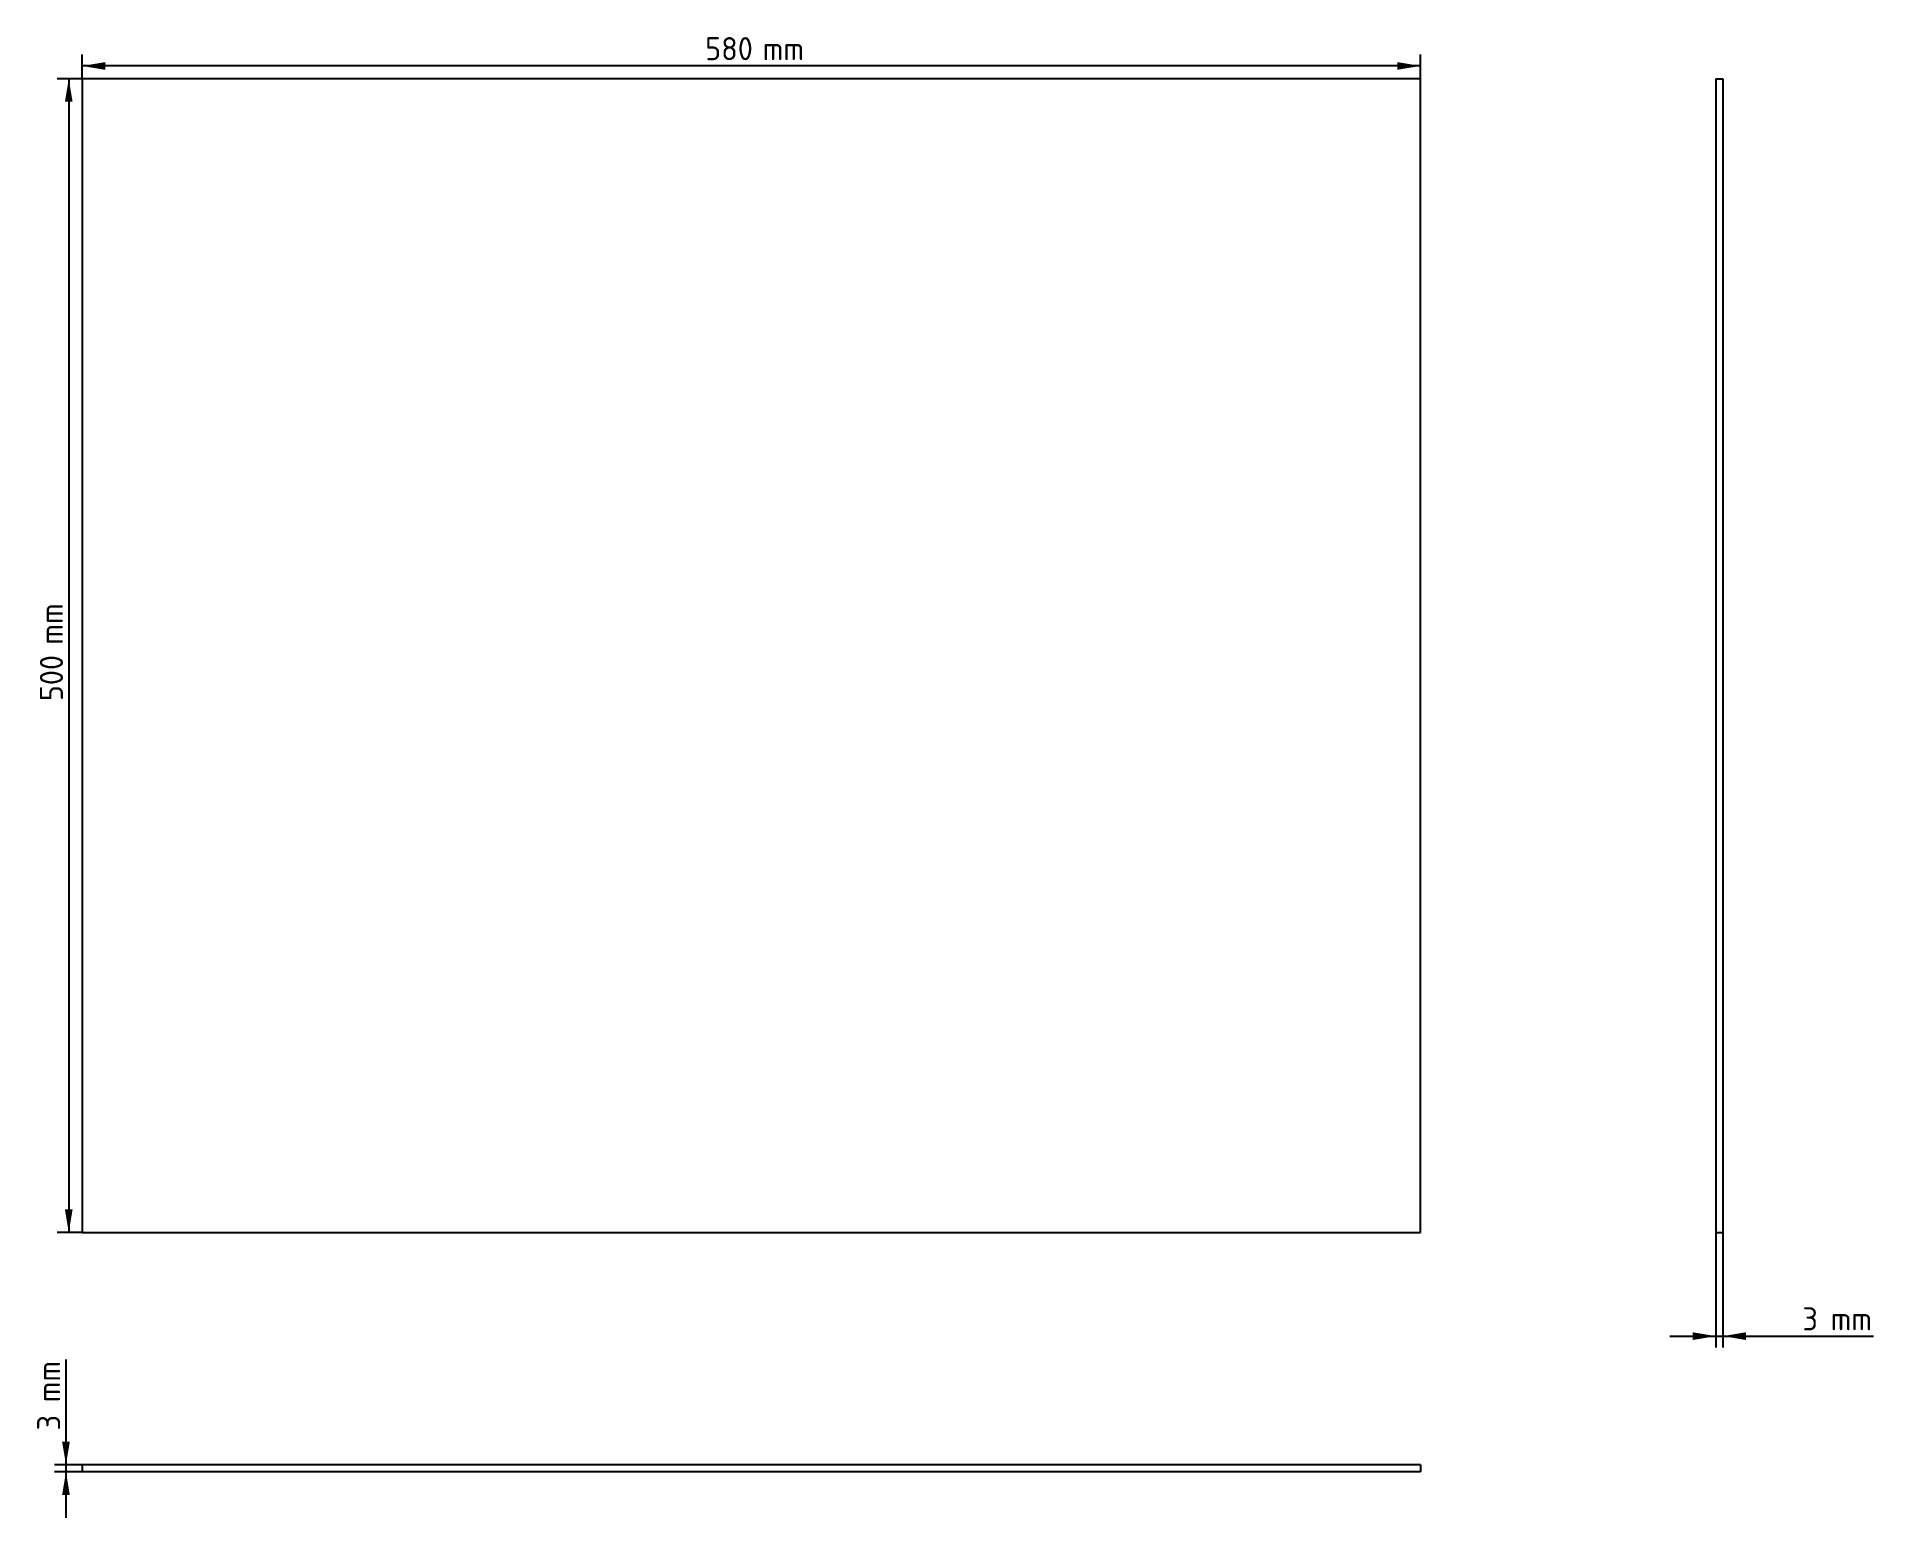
# Model space of a CAD drawing. Header units: millimetres. Extents: x 97 to 899, y 124 to 765.
import ezdxf
from ezdxf.enums import TextEntityAlignment as Align

# ---------------------------------------------------------------- set-up
doc = ezdxf.new("R2010")
doc.units = ezdxf.units.MM
doc.layers.add('기본값', color=7, linetype='Continuous')
doc.layers.add('아크릴_판_옆면1', color=7, linetype='Continuous')
doc.styles.add('SEACAD_Solid_Edge_ISO', font='seiso.ttf')
doc.dimstyles.new('ISO_(mm)', dxfattribs={"dimtxt": 10, "dimasz": 10, "dimexe": 5, "dimexo": 0, "dimgap": 2.5, "dimtad": 1, "dimtxsty": 'SEACAD_Solid_Edge_ISO', "dimblk1": '_SE_FILLED', "dimblk2": '_SE_FILLED', "dimsah": 1, "dimcen": 5, "dimadec": 0, "dimazin": 0, "dimtfac": 0.5, "dimtmove": 0, "dimatfit": 3, "dimfxl": 1, "dimarcsym": 0})

# ---------------------------------------------------------------- blocks, each defined once
blk = doc.blocks.new('SE')
at = {"layer": '아크릴_판_옆면1', "color": 7, "linetype": 'Continuous'}
for p, q in [((116.11, 747.4), (116.11, 247.4)), ((696.11, 747.4), (116.11, 747.4)), ((696.11, 247.4), (696.11, 747.4)), ((116.11, 247.4), (696.11, 247.4))]:
    blk.add_line(p, q, dxfattribs=at)
blk = doc.blocks.new('SE1')
at = {"layer": '아크릴_판_옆면1', "color": 7, "linetype": 'Continuous'}
for p, q in [((696.11, 146.69), (116.11, 146.69)), ((116.11, 146.69), (116.11, 143.69)), ((696.11, 146.69), (696.11, 143.69)), ((696.11, 143.69), (116.11, 143.69))]:
    blk.add_line(p, q, dxfattribs=at)
blk = doc.blocks.new('SE2')
at = {"layer": '아크릴_판_옆면1', "color": 7, "linetype": 'Continuous'}
for p, q in [((824.19, 747.4), (824.19, 247.4)), ((824.19, 747.4), (827.19, 747.4)), ((827.19, 747.4), (827.19, 247.4)), ((824.19, 247.4), (827.19, 247.4))]:
    blk.add_line(p, q, dxfattribs=at)
blk = doc.blocks.new('DMBLK105')
at = {"layer": '기본값', "linetype": 'Continuous'}
for points in [[(126.11, 754.59), (116.11, 752.92), (126.11, 751.26)], [(686.11, 754.59), (686.11, 751.26), (696.11, 752.92)]]:
    blk.add_hatch(color=7, dxfattribs=at).paths.add_polyline_path(points)
at = {"layer": '기본값', "color": 7, "linetype": 'Continuous'}
for p, q in [((116.11, 747.4), (116.11, 757.92)), ((696.11, 747.4), (696.11, 757.92)), ((696.11, 752.92), (116.11, 752.92))]:
    blk.add_line(p, q, dxfattribs=at)
at = {"layer": '기본값', "color": 7, "linetype": 'Continuous', "style": 'SEACAD_Solid_Edge_ISO'}
for s, p in [('580', (386.13, 765.42)), ('mm', (411.09, 765.42))]:
    blk.add_text(s, height=10, dxfattribs=at).set_placement(p, align=Align.TOP_LEFT)
blk = doc.blocks.new('_SE_FILLED')
at = {"color": 0}
blk.add_line((0, 0), (-1, 0), dxfattribs=at)
blk.add_solid([(0, 0), (-1, -0.1665), (-1, 0.1665), (0, 0)], dxfattribs=at)
blk = doc.blocks.new('DMBLK106')
at = {"layer": '기본값', "linetype": 'Continuous'}
for points in [[(108.64, 737.4), (111.97, 737.4), (110.31, 747.4)], [(108.64, 257.4), (110.31, 247.4), (111.97, 257.4)]]:
    blk.add_hatch(color=7, dxfattribs=at).paths.add_polyline_path(points)
at = {"layer": '기본값', "color": 7, "linetype": 'Continuous'}
for p, q in [((116.11, 747.4), (105.31, 747.4)), ((110.31, 747.4), (110.31, 247.4)), ((116.11, 247.4), (105.31, 247.4))]:
    blk.add_line(p, q, dxfattribs=at)
at = {"layer": '기본값', "color": 7, "linetype": 'Continuous', "style": 'SEACAD_Solid_Edge_ISO'}
for s, p in [('mm', (97.81, 502.15)), ('500', (97.81, 477.65))]:
    blk.add_text(s, height=10, rotation=90, dxfattribs=at).set_placement(p, align=Align.TOP_LEFT)
blk = doc.blocks.new('DMBLK107')
at = {"layer": '기본값', "linetype": 'Continuous'}
for points in [[(107.43, 156.69), (109.1, 146.69), (110.76, 156.69)], [(107.43, 133.69), (110.76, 133.69), (109.1, 143.69)]]:
    blk.add_hatch(color=7, dxfattribs=at).paths.add_polyline_path(points)
at = {"layer": '기본값', "color": 7, "linetype": 'Continuous'}
for p, q in [((109.1, 192.35), (109.1, 123.69)), ((116.11, 146.69), (104.1, 146.69)), ((116.11, 143.69), (104.1, 143.69))]:
    blk.add_line(p, q, dxfattribs=at)
at = {"layer": '기본값', "color": 7, "linetype": 'Continuous', "style": 'SEACAD_Solid_Edge_ISO'}
for s, p in [('mm', (96.6, 173.85)), ('3', (96.6, 161.62))]:
    blk.add_text(s, height=10, rotation=90, dxfattribs=at).set_placement(p, align=Align.TOP_LEFT)
blk = doc.blocks.new('DMBLK108')
at = {"layer": '기본값', "linetype": 'Continuous'}
for points in [[(814.19, 200.82), (824.19, 202.49), (814.19, 204.15)], [(837.19, 200.82), (837.19, 204.15), (827.19, 202.49)]]:
    blk.add_hatch(color=7, dxfattribs=at).paths.add_polyline_path(points)
at = {"layer": '기본값', "color": 7, "linetype": 'Continuous'}
for p, q in [((824.19, 247.4), (824.19, 197.49)), ((827.19, 247.4), (827.19, 197.49)), ((804.19, 202.49), (892.45, 202.49))]:
    blk.add_line(p, q, dxfattribs=at)
at = {"layer": '기본값', "color": 7, "linetype": 'Continuous', "style": 'SEACAD_Solid_Edge_ISO'}
for s, p in [('3', (861.72, 214.99)), ('mm', (873.95, 214.99))]:
    blk.add_text(s, height=10, dxfattribs=at).set_placement(p, align=Align.TOP_LEFT)

msp = doc.modelspace()

# ---------------------------------------------------------------- block references
at = {"layer": '기본값'}
for name in ['SE', 'SE2', 'SE1']:
    msp.add_blockref(name, (0, 0), dxfattribs=at)

# ---------------------------------------------------------------- dimensions: what is measured, and where the dimension line sits
at = {"layer": '기본값', "color": 7, "linetype": 'Continuous'}
dim = msp.add_linear_dim(base=(116.112, 752.922), p1=(696.112, 747.397), p2=(116.112, 747.397), text='\\A1;<> mm', dimstyle='ISO_(mm)', dxfattribs=at)
dim.commit()
dim.dimension.update_dxf_attribs({"geometry": 'DMBLK105', "text_midpoint": (406.112, 752.922), "dimtype": 160})
for base, p1, p2, angle, picture, middle in [((110.307, 747.397), (116.112, 747.397), (116.112, 247.397), 270, 'DMBLK106', (110.307, 497.397)), ((824.19, 202.486), (824.19, 247.397), (827.19, 247.397), 0, 'DMBLK108', (858.222, 202.486)), ((109.098, 146.693), (116.112, 146.693), (116.112, 143.693), 270, 'DMBLK107', (109.098, 158.124))]:
    dim = msp.add_linear_dim(base=base, p1=p1, p2=p2, angle=angle, text='\\A1;<> mm', dimstyle='ISO_(mm)', dxfattribs=at)
    dim.commit()
    dim.dimension.update_dxf_attribs({"geometry": picture, "text_midpoint": middle, "dimtype": 161})

doc.saveas('drawing.dxf')
